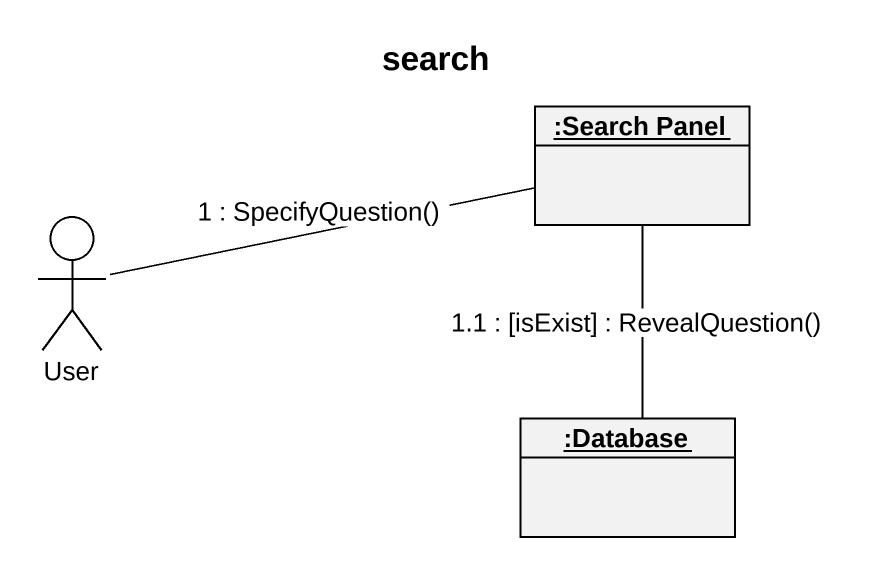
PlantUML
@startuml
title search
allowmixing
hide circle
hide empty members
object ":Search Panel" as Search_Panel
actor User
object ":Database" as Database_
Search_Panel -- Database_ : 1.1 : [isExist] : RevealQuestion()
User -right- Search_Panel : 1 : SpecifyQuestion()
@enduml
